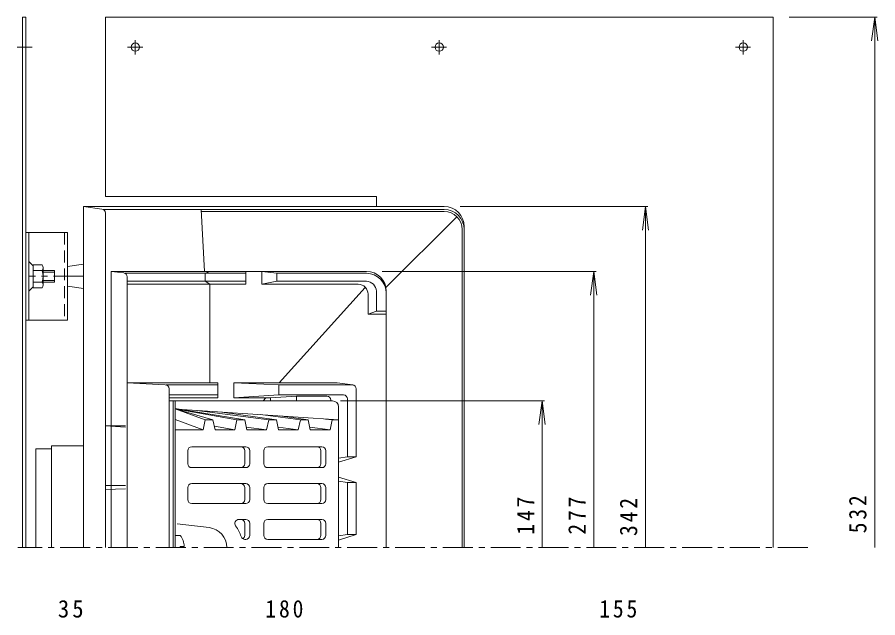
# Model space of a CAD drawing. Units: millimetres, scale not verified. Extents: x -356 to 316, y -412 to 404.
# Drawn here: x -182.5 to 249.3, y 102.9 to 404.3 of the extents above; entities that cross this region are included whole.
import ezdxf

# ---------------------------------------------------------------- set-up
doc = ezdxf.new("R2010")
doc.units = ezdxf.units.MM
doc.header["$LTSCALE"] = 3
doc.linetypes.add('CHAIN1', pattern=[8, 5, -1, 1, -1])
doc.linetypes.add('DASHED2', pattern=[3, 2, -1])
for name, color, linetype, lineweight in [('0-0_通り芯', 4, 'Continuous', 9), ('0-1_躯体', 6, 'Continuous', 9), ('0-2_仕上', 3, 'Continuous', 9), ('0-4_その他', 7, 'Continuous', 9), ('0-8', 2, 'Continuous', 9), ('0-A', 2, 'Continuous', 9)]:
    doc.layers.add(name, color=color, linetype=linetype, lineweight=lineweight)
doc.styles.add('ＭＳ ゴシック', font='')
doc.styles.get('ＭＳ ゴシック').set_extended_font_data('MS Gothic')

msp = doc.modelspace()

# ---------------------------------------------------------------- linework, layer by layer
at = {"layer": '0-0_通り芯'}
for p, q in [((31.775, 309.26), (-149.225, 309.26)), ((-139.955, 307.996), (-149.225, 309.26)), ((-149.225, 309.26), (-149.225, 138.26)), ((31.775, 307.76), (-139.249, 307.76)), ((-90.142, 307.76), (-88.527, 276.76)), ((31.775, 306.76), (-90.09, 306.76)), ((-138.225, 138.26), (-138.225, 306.014)), ((2.52, 268.63), (38.135, 304.128)), ((41.775, 138.26), (41.775, 299.26)), ((40.775, 138.26), (40.775, 297.76)), ((-149.225, 280.403), (-157.225, 279.26)), ((-157.225, 279.26), (-157.225, 269.26)), ((-149.225, 268.117), (-157.225, 269.26)), ((-138.225, 199.26), (-128.225, 198.587)), ((-128.225, 199.26), (-138.225, 199.26)), ((-165.227, 187.76), (-173.194, 187.76)), ((-173.194, 187.76), (-173.194, 138.26)), ((-149.225, 189.26), (-165.227, 189.26)), ((-165.227, 189.26), (-165.227, 138.26)), ((-128.225, 169.26), (-138.225, 169.26)), ((-138.225, 167.26), (-128.225, 167.708))]:
    msp.add_line(p, q, dxfattribs=at)
at = {"layer": '0-0_通り芯', "linetype": 'CHAIN1'}
for p, q in [((-149.225, 274.26), (-176.625, 274.26)), ((214.093, 138.26), (-182.126, 138.26))]:
    msp.add_line(p, q, dxfattribs=at)
at = {"layer": '0-0_通り芯'}
for centre, radius, end in [((-140.225, 306.014), 2, 82.23483), ((31.775, 299.26), 10, 90), ((31.775, 297.76), 10, 90), ((31.775, 297.76), 9, 90)]:
    msp.add_arc(centre, radius, 0, end, dxfattribs=at)
at = {"layer": '0-1_躯体'}
for p, q in [((-7.304, 276.76), (-135.304, 276.76)), ((-129.056, 275.979), (-135.304, 276.76)), ((-135.304, 276.76), (-135.304, 138.26)), ((-88.191, 275.76), (-85.777, 276.76)), ((-67.772, 270.26), (-67.772, 276.76)), ((-59.772, 270.26), (-59.772, 276.76)), ((-59.772, 276.76), (-52.304, 275.76)), ((-67.772, 275.76), (-128.364, 275.76)), ((-127.304, 273.994), (-127.304, 138.26)), ((-88.191, 275.76), (-88.191, 271.76)), ((-52.304, 271.76), (-52.304, 275.76)), ((-7.304, 275.76), (-52.304, 275.76)), ((-67.772, 271.76), (-127.304, 271.76)), ((-67.772, 270.26), (-127.304, 270.26)), ((-52.304, 271.76), (-59.772, 270.26)), ((-11.441, 270.26), (-59.772, 270.26)), ((-7.304, 271.76), (-52.304, 271.76)), ((-51.006, 220.76), (-7.83, 268.718)), ((-6.441, 265.26), (-6.441, 255.26)), ((-2.304, 266.76), (-2.304, 256.76)), ((2.696, 138.26), (2.696, 266.76)), ((-2.304, 256.76), (-6.441, 255.26)), ((2.696, 255.26), (-6.441, 255.26)), ((2.696, 256.76), (-2.304, 256.76)), ((-81.864, 220.76), (-127.304, 220.76)), ((-108.209, 219.851), (-127.304, 220.76)), ((-81.864, 220.76), (-81.864, 213.26)), ((-51.304, 219.76), (-73.864, 220.76)), ((-21.897, 220.76), (-73.864, 220.76)), ((-21.897, 220.76), (-14.116, 219.743)), ((-81.864, 219.76), (-107.701, 219.76)), ((-106.304, 138.26), (-106.304, 217.853)), ((-51.304, 219.76), (-51.304, 214.76)), ((-14.376, 219.76), (-51.304, 219.76)), ((-12.376, 217.76), (-12.376, 183.76)), ((-81.864, 214.76), (-106.304, 214.76)), ((-81.864, 213.26), (-106.304, 213.26)), ((-55.462, 213.26), (-73.864, 213.26)), ((-59.109, 211.76), (-57.758, 213.26)), ((-55.462, 213.26), (-42.303, 214.187)), ((-55.462, 213.26), (-55.462, 211.76)), ((-18.804, 214.76), (-51.304, 214.76)), ((-42.303, 211.76), (-42.303, 214.187)), ((-27.146, 214.187), (-42.303, 214.187)), ((-25.146, 212.187), (-25.146, 211.756)), ((-16.803, 212.76), (-16.803, 183.76)), ((-21.304, 180.947), (-12.376, 183.76)), ((-21.304, 183.092), (-16.803, 183.76)), ((-12.376, 183.76), (-16.803, 183.76)), ((-21.304, 173.573), (-12.376, 170.76)), ((-16.803, 170.76), (-21.304, 171.428)), ((-12.376, 170.76), (-16.803, 170.76)), ((-16.803, 170.76), (-16.803, 144.76)), ((-12.376, 170.76), (-12.376, 144.76)), ((-21.304, 141.947), (-12.376, 144.76)), ((-21.304, 144.092), (-16.803, 144.76)), ((-12.376, 144.76), (-16.803, 144.76))]:
    msp.add_line(p, q, dxfattribs=at)
for points in [[(-88.191, 271.76), (-85.777, 270.26), (-85.777, 220.76)], [(-73.864, 220.76), (-73.864, 213.26), (-51.304, 214.76)]]:
    msp.add_lwpolyline(points, dxfattribs=at)
for centre, radius, end in [((-7.304, 266.76), 10, 90), ((-129.304, 273.994), 2, 82.87604), ((-7.304, 265.76), 10, 90), ((-11.441, 265.26), 5, 90), ((-7.304, 266.76), 5, 90), ((-108.304, 217.853), 2, 87.27368), ((-14.376, 217.76), 2, 90), ((-27.146, 212.187), 2, 90), ((-18.804, 212.76), 2, 90)]:
    msp.add_arc(centre, radius, 0, end, dxfattribs=at)
at = {"layer": '0-2_仕上'}
for p, q in [((-24.304, 211.76), (-106.304, 211.76)), ((-104.304, 138.26), (-104.304, 211.76)), ((-103.304, 211.76), (-103.304, 138.26)), ((-68.342, 202.188), (-103.304, 207.894)), ((-103.304, 207.852), (-72.231, 202.188)), ((-88.141, 202.188), (-103.304, 207.76)), ((-84.252, 202.188), (-103.304, 207.76)), ((-102.304, 207.692), (-21.304, 202.188)), ((-21.304, 208.76), (-21.304, 138.26)), ((-56.322, 202.188), (-92.316, 207.013)), ((-79.851, 206.167), (-52.432, 202.188)), ((-60.489, 204.85), (-40.412, 202.188)), ((-36.522, 202.188), (-50.911, 204.2)), ((-89.174, 197.16), (-103.304, 202.353)), ((-88.141, 202.188), (-89.174, 197.16)), ((-84.252, 202.188), (-88.141, 202.188)), ((-84.252, 202.188), (-83.164, 197.16)), ((-83.57, 199.039), (-73.264, 197.16)), ((-73.264, 197.16), (-72.231, 202.188)), ((-68.342, 202.188), (-72.231, 202.188)), ((-68.342, 202.188), (-67.254, 197.16)), ((-57.354, 197.16), (-56.322, 202.188)), ((-52.432, 202.188), (-56.322, 202.188)), ((-52.432, 202.188), (-51.344, 197.16)), ((-40.412, 202.188), (-41.444, 197.16)), ((-36.522, 202.188), (-40.412, 202.188)), ((-36.522, 202.188), (-35.434, 197.16)), ((-24.502, 202.188), (-27.813, 202.63)), ((-25.534, 197.16), (-24.502, 202.188)), ((-21.304, 202.188), (-24.502, 202.188)), ((-89.174, 197.16), (-103.304, 197.16)), ((-73.264, 197.16), (-83.164, 197.16)), ((-57.354, 197.16), (-67.549, 198.527)), ((-57.354, 197.16), (-67.254, 197.16)), ((-51.636, 198.512), (-41.444, 197.16)), ((-41.444, 197.16), (-51.344, 197.16)), ((-25.534, 197.16), (-35.729, 198.522)), ((-25.534, 197.16), (-35.434, 197.16)), ((-96.94, 186.76), (-96.94, 180.26)), ((-67.839, 188.76), (-94.94, 188.76)), ((-68.314, 186.76), (-68.314, 180.26)), ((-65.839, 186.76), (-65.839, 180.26)), ((-58.768, 180.26), (-58.768, 186.76)), ((-56.768, 188.76), (-29.668, 188.76)), ((-30.143, 186.76), (-30.143, 180.26)), ((-27.668, 186.76), (-27.668, 180.26)), ((-67.839, 178.26), (-94.94, 178.26)), ((-56.768, 178.26), (-29.668, 178.26)), ((-67.839, 170.26), (-94.94, 170.26)), ((-56.768, 170.26), (-29.668, 170.26)), ((-96.94, 168.26), (-96.94, 162.26)), ((-68.314, 162.26), (-68.314, 168.26)), ((-65.839, 162.26), (-65.839, 168.26)), ((-58.768, 168.26), (-58.768, 162.26)), ((-30.143, 168.26), (-30.143, 162.26)), ((-27.668, 168.26), (-27.668, 162.26)), ((-67.839, 160.26), (-94.94, 160.26)), ((-56.768, 160.26), (-29.668, 160.26)), ((-67.839, 152.26), (-71.304, 152.26)), ((-56.768, 152.26), (-29.668, 152.26)), ((-102.304, 150.139), (-86.108, 148.188)), ((-68.314, 144.26), (-68.314, 150.26)), ((-65.839, 144.26), (-65.839, 150.26)), ((-58.768, 150.26), (-58.768, 144.26)), ((-30.143, 150.26), (-30.143, 144.26)), ((-27.668, 150.26), (-27.668, 144.26)), ((-67.839, 142.26), (-68.225, 142.26)), ((-56.768, 142.26), (-29.668, 142.26))]:
    msp.add_line(p, q, dxfattribs=at)
for centre, radius, start, end in [((-24.304, 208.76), 3, 0, 90), ((-94.94, 186.76), 2, 90, 180), ((-70.314, 186.76), 2, 0, 90), ((-67.839, 186.76), 2, 0, 90), ((-56.768, 186.76), 2, 90, 180), ((-32.143, 186.76), 2, 0, 90), ((-29.668, 186.76), 2, 0, 90), ((-94.94, 180.26), 2, 180, 270), ((-70.314, 180.26), 2, 270, 0), ((-67.839, 180.26), 2, 270, 0), ((-56.768, 180.26), 2, 180, 270), ((-32.143, 180.26), 2, 270, 0), ((-29.668, 180.26), 2, 270, 0), ((-94.94, 168.26), 2, 90, 180), ((-70.314, 168.26), 2, 0, 90), ((-67.839, 168.26), 2, 0, 90), ((-56.768, 168.26), 2, 90, 180), ((-32.143, 168.26), 2, 0, 90), ((-29.668, 168.26), 2, 0, 90), ((-94.94, 162.26), 2, 180, 270), ((-70.314, 162.26), 2, 270, 0), ((-67.839, 162.26), 2, 270, 0), ((-56.768, 162.26), 2, 180, 270), ((-32.143, 162.26), 2, 270, 0), ((-29.668, 162.26), 2, 270, 0), ((-71.304, 150.26), 2, 90, 216.87004), ((-70.314, 150.26), 2, 0, 90), ((-67.839, 150.26), 2, 0, 90), ((-56.768, 150.26), 2, 90, 180), ((-32.143, 150.26), 2, 0, 90), ((-29.668, 150.26), 2, 0, 90), ((-87.304, 138.26), 10, 359.99886, 83.12964), ((-87.304, 138.26), 18, 17.45766, 36.8699), ((-68.225, 144.26), 2, 197.45796, 270), ((-70.314, 144.26), 2, 301.48555, 0), ((-67.839, 144.26), 2, 270, 0), ((-56.768, 144.26), 2, 180, 270), ((-32.143, 144.26), 2, 270, 0), ((-29.668, 144.26), 2, 270, 0)]:
    msp.add_arc(centre, radius, start, end, dxfattribs=at)
at = {"layer": '0-4_その他'}
for p, q in [((204.775, 404.26), (248.898, 404.26)), ((247.698, 404.26), (246.132, 392.362)), ((247.698, 138.26), (247.698, 404.26)), ((247.698, 404.26), (249.264, 392.362)), ((39.775, 309.26), (133.916, 309.26)), ((132.716, 309.26), (131.15, 297.362)), ((132.716, 309.26), (134.282, 297.362)), ((132.716, 138.26), (132.716, 309.26)), ((0.697, 276.76), (107.936, 276.76)), ((106.736, 276.76), (105.17, 264.862)), ((106.736, 276.76), (108.303, 264.862)), ((106.736, 138.26), (106.736, 276.76)), ((-20.355, 211.76), (82.016, 211.76)), ((80.816, 211.76), (79.25, 199.863)), ((80.816, 211.76), (82.383, 199.863)), ((80.816, 138.26), (80.816, 211.76))]:
    msp.add_line(p, q, dxfattribs=at)
at = {"layer": '0-8'}
for p, q in [((-179.825, 404.26), (-178.225, 404.26)), ((-179.825, 404.26), (-179.825, 138.26)), ((-178.225, 138.26), (-178.225, 404.26)), ((196.775, 404.26), (-138.225, 404.26)), ((-138.225, 314.26), (-138.225, 404.26)), ((196.775, 404.26), (196.775, 138.26)), ((-2.225, 314.26), (-138.225, 314.26)), ((-2.225, 314.26), (-2.225, 309.26)), ((-157.225, 296.26), (-178.225, 296.26)), ((-176.625, 296.26), (-176.625, 252.26)), ((-157.225, 279.26), (-157.225, 296.26)), ((-176.625, 266.847), (-174.525, 268.948)), ((-157.225, 269.26), (-157.225, 252.26)), ((-157.225, 252.26), (-178.225, 252.26))]:
    msp.add_line(p, q, dxfattribs=at)
at = {"layer": '0-8', "linetype": 'CHAIN1'}
for p, q in [((-182.475, 389.26), (-174.918, 389.26)), ((-127.087, 389.26), (-119.531, 389.26)), ((-123.225, 392.736), (-123.225, 385.473)), ((25.412, 389.26), (32.969, 389.26)), ((29.275, 392.736), (29.275, 385.473)), ((177.912, 389.26), (185.469, 389.26)), ((181.775, 392.736), (181.775, 385.473))]:
    msp.add_line(p, q, dxfattribs=at)
at = {"layer": '0-8', "linetype": 'DASHED2'}
msp.add_line((-158.825, 296.26), (-158.825, 252.26), dxfattribs=at)
at = {"layer": '0-8'}
msp.add_lwpolyline([(-176.625, 281.673), (-174.525, 279.572), (-174.525, 268.948)], dxfattribs=at)
for centre in [(-123.225, 389.26), (29.275, 389.26), (181.775, 389.26)]:
    msp.add_circle(centre, 2.1, dxfattribs=at)
at = {"layer": '0-A'}
for p, q in [((-170.016, 280.01), (-174.525, 280.01)), ((-170.016, 277.123), (-174.525, 277.123)), ((-169.525, 278.566), (-169.525, 269.953)), ((-169.525, 277.26), (-163.825, 277.26)), ((-169.525, 276.39), (-163.825, 276.39)), ((-163.825, 271.26), (-163.825, 277.26)), ((-169.525, 272.13), (-163.825, 272.13)), ((-170.016, 271.397), (-174.525, 271.397)), ((-170.016, 268.51), (-174.525, 268.51)), ((-169.525, 271.26), (-163.825, 271.26)), ((-100.704, 144.26), (-103.304, 144.26)), ((-98.715, 138.739), (-100.704, 138.739)), ((-100.704, 138.739), (-100.704, 138.26))]:
    msp.add_line(p, q, dxfattribs=at)
for centre, radius, start, end in [((-171.893, 278.566), 2.368, 322.44278, 37.55722), ((-178.123, 274.26), 8.598, 340.548, 19.452), ((-171.893, 269.953), 2.368, 322.44278, 37.55722), ((-108.704, 138.26), 10, 2.74591, 36.86987)]:
    msp.add_arc(centre, radius, start, end, dxfattribs=at)

# ---------------------------------------------------------------- texts
at = {"layer": '0-4_その他', "color": 2, "char_height": 8.798, "attachment_point": 7, "rotation": 90, "style": 'ＭＳ ゴシック'}
for s, insert in [('\\T1.27;\\W0.9;147', (76.941, 144.665)), ('\\T1.27;\\W0.9;277', (102.736, 144.665)), ('\\T1.27;\\W0.9;342', (128.716, 143.987)), ('\\T1.27;\\W0.9;532', (243.698, 145.343))]:
    msp.add_mtext(s, dxfattribs=dict(at, insert=insert))
at = {"layer": '0-4_その他', "color": 2, "char_height": 8.798, "attachment_point": 7, "style": 'ＭＳ ゴシック'}
for s, insert in [('\\T1.27;\\W0.95;35', (-162.085, 102.939)), ('\\T1.27;\\W0.9;180', (-57.975, 102.939)), ('\\T1.27;\\W0.9;155', (109.525, 102.939))]:
    msp.add_mtext(s, dxfattribs=dict(at, insert=insert))

doc.saveas('drawing.dxf')
